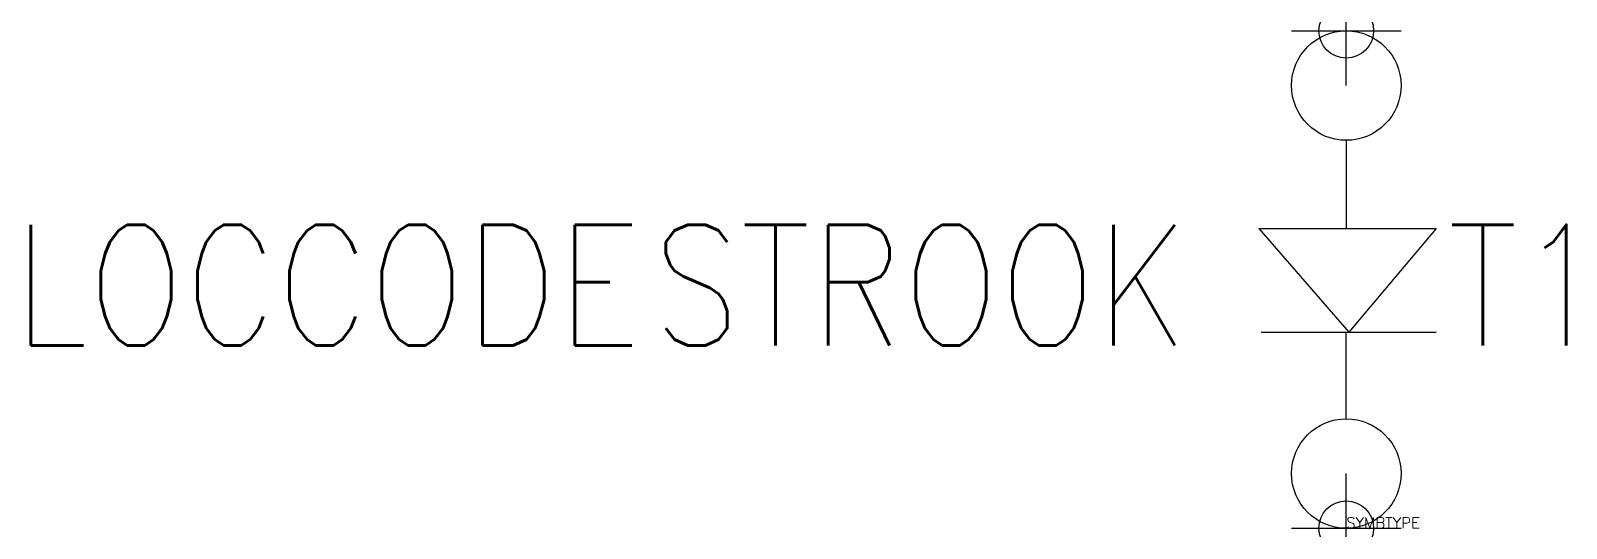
# Model space of a CAD drawing. Extents: x 116 to 144.1, y 155.9 to 165.
import ezdxf
from ezdxf.enums import TextEntityAlignment as Align

# ---------------------------------------------------------------- set-up
doc = ezdxf.new("R2010")
doc.units = 0
doc.header["$LTSCALE"] = 6
doc.header["$MEASUREMENT"] = 0
doc.header["$PDMODE"] = 34
doc.linetypes.add('DASHED', pattern=[18.75, 12.5, -6.25])
doc.layers.get('0').update_dxf_attribs({"linetype": 'CONTINUOUS'})
for name, color, linetype in [('1', 7, 'CONTINUOUS'), ('10', 1, 'DASHED'), ('11', 3, 'DASHED'), ('2', 1, 'CONTINUOUS'), ('C', 7, 'CONTINUOUS')]:
    doc.layers.add(name, color=color, linetype=linetype)
doc.styles.add('ROMANS', font='ROMANS', dxfattribs={"width": 0.85})
doc.styles.get("Standard").update_dxf_attribs({"font": 'simplex', "width": 0.85})

msp = doc.modelspace()

# ---------------------------------------------------------------- linework, layer by layer
at = {"layer": '1'}
for p, q in [((140.051, 163.011), (140.051, 161.409)), ((138.456, 161.409), (140.095, 159.517)), ((140.051, 157.932), (140.051, 159.517))]:
    msp.add_line(p, q, dxfattribs=at)
for centre in [(140.051, 164.022), (140.051, 156.939)]:
    msp.add_circle(centre, 1, dxfattribs=at)
at = {"layer": '2'}
for p, q in [((138.456, 161.409), (141.694, 161.409)), ((141.694, 161.409), (140.095, 159.517)), ((138.495, 159.517), (141.694, 159.517))]:
    msp.add_line(p, q, dxfattribs=at)
at = {"layer": 'C', "color": 2}
msp.add_point((140.051, 165.022), dxfattribs=at)
at = {"layer": 'C', "color": 1}
msp.add_point((140.051, 155.939), dxfattribs=at)

# ---------------------------------------------------------------- texts
at = {"flags": 1}
msp.add_attdef('SYMBTYPE', (140.051, 155.939), 'KL', height=0.2, dxfattribs=at)
at = {"layer": '10', "style": 'ROMANS', "width": 0.85}
msp.add_attdef('T1', (141.906, 159.279), '', height=2.2, dxfattribs=at)
at = {"layer": '11', "style": 'ROMANS', "width": 0.85}
for tag, p in [('LOCCODE', (127.158, 159.279)), ('STROOK', (137.158, 159.279))]:
    msp.add_attdef(tag, text='', height=2.2, dxfattribs=at).set_placement(p, align=Align.RIGHT)

doc.saveas('drawing.dxf')
